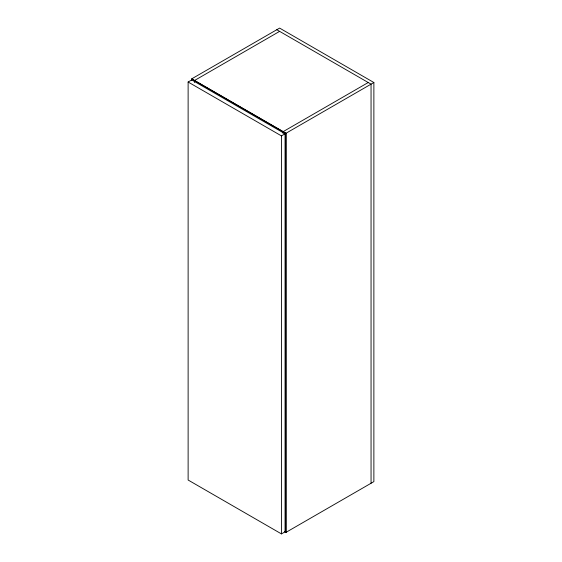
<?xml version="1.0" encoding="UTF-8"?>
<svg xmlns="http://www.w3.org/2000/svg" width="562" height="562" viewBox="0 0 562 562"><rect width="100%" height="100%" fill="white"/><g stroke="black" fill="none" stroke-linecap="round" stroke-linejoin="round"><path stroke-width="0.84" d="M188.122 82.017L191.733 79.93L285.053 133.805L285.053 531.814L281.443 533.9L188.122 480.025L188.122 82.017L281.443 135.892L285.053 133.805M279.616 31.367L194.466 80.528L194.466 82.157M283.072 131.684L368.222 82.523M373.878 82.523L279.616 28.1L191.642 78.891L285.903 133.313L373.878 82.523L373.878 481.62L285.903 532.411L284.484 531.596M276.792 29.73L371.053 84.152L371.053 483.25M284.583 531.54L285.995 532.362L285.995 133.257L191.733 78.842L191.642 80.647M285.903 133.313L285.903 532.411M283.171 131.627L283.072 133.44M281.443 135.892L281.443 533.9M194.564 80.471L194.564 82.101"/></g></svg>
